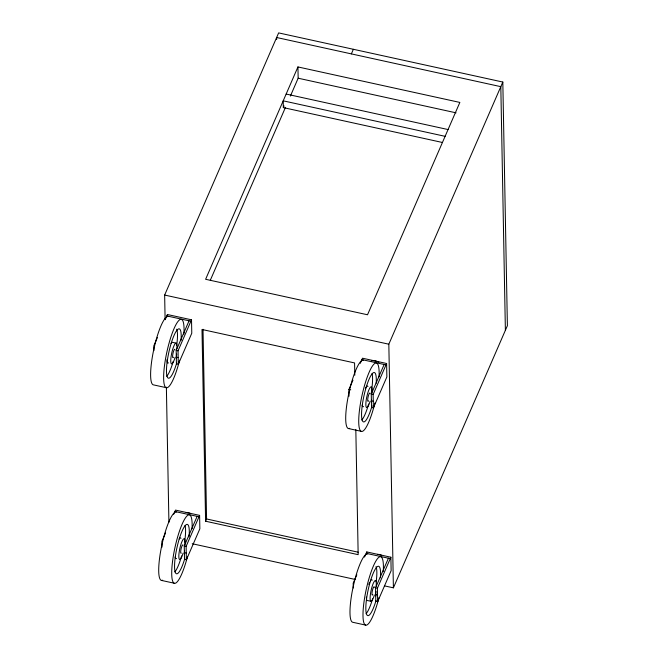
<?xml version="1.0" encoding="UTF-8"?>
<svg xmlns="http://www.w3.org/2000/svg" width="658" height="658" viewBox="0 0 658 658"><rect width="100%" height="100%" fill="white"/><g stroke="black" fill="none" stroke-linecap="round" stroke-linejoin="round"><path stroke-width="0.99" d="M165.109 319.624L164.648 295.055L278.638 32.9L502.819 82.044L507.392 325.677L393.402 587.833L384.395 585.859M157.476 337.398L153.824 345.804L153.914 350.599M165.191 319.656L167.42 314.524L191.519 319.813L191.774 333.244L178.293 364.244L176.434 363.833L176.188 350.401L189.06 320.8M297.942 66.935L205.617 279.28L367.518 314.771L459.852 102.426L297.942 66.935L298.156 78.212L290.392 96.068M442.242 142.441L283.327 107.599L284.067 105.905M178.293 364.244L178.038 350.813L191.519 319.813M210.321 280.226L285.49 107.344M351.364 53.89L353.362 49.284M165.561 532.972L161.909 541.37L162.016 547.127M173.679 514.293L175.505 510.098L199.604 515.379L199.851 528.81L186.37 559.81L184.52 559.407L184.265 545.976L197.137 516.374M186.37 559.81L186.124 546.379L199.604 515.379M355.822 429.575L358.166 554.669L205.6 521.226L206.579 518.965L203.018 329.271M349.036 396.198L348.913 389.487L352.976 380.151M360.28 363.339L362.509 358.207L386.608 363.496L386.863 376.927L373.382 407.927L371.531 407.524L371.276 394.084L384.149 364.483M393.402 587.833L388.829 344.2L502.819 82.044M373.382 407.927L373.127 394.496L386.608 363.496M356.842 574.812L353.181 583.218L353.272 588.013M364.548 557.071L366.786 551.939L390.877 557.227L391.132 570.659L377.651 601.659L375.8 601.256L375.545 587.816L388.417 558.214M377.651 601.659L377.404 588.227L390.877 557.227M176.122 343.131L172.404 342.325A10.627 2.163 -77.7 0 0 171.055 343.435M166.309 387.685L153.289 384.84A34.997 7.131 -77.7 0 1 153.914 348.863A34.997 7.131 -77.7 0 1 168.358 316.49M348.386 428.522L361.398 431.368M370.915 601.297L367.197 600.483A10.627 2.163 -77.7 0 1 366.383 597.061M161.374 580.405L174.395 583.251M365.667 625.1L352.655 622.254A34.997 7.131 -77.7 0 1 353.272 586.286A34.997 7.131 -77.7 0 1 367.715 553.904M298.156 78.212L456.068 112.831M286.148 94.053L448.057 129.552M445.112 136.329L283.203 100.83L283.327 107.599M164.648 295.055L388.829 344.2M166.811 315.922L190.91 321.203M361.908 359.605L385.999 364.894M176.188 350.401L178.038 350.813M371.276 394.084L373.127 394.496M348.913 389.487L350.772 389.89M176.311 357.121L178.162 357.524M371.4 400.804L373.259 401.207M174.896 511.496L198.996 516.777M366.177 553.337L390.276 558.626M206.579 518.965L358.141 552.194M192.235 543.73L355.369 579.492M184.265 545.976L186.124 546.379M375.545 587.816L377.404 588.227M375.677 594.536L377.528 594.939M184.396 552.687L186.247 553.098M505.385 330.283L500.812 86.659L276.631 37.506L276.673 39.554M366.786 551.939L366.819 553.863M354.802 375.233L354.572 362.928L201.998 329.477L205.6 521.226M167.42 314.524L167.453 316.449M166.375 387.184L168.917 522.304M162.691 580.2A34.997 7.131 -77.7 0 1 161.366 547.431A34.997 7.131 -77.7 0 1 176.434 512.056M185.021 525.528A25.259 5.149 -77.7 0 1 184.594 542.093M181.616 555.903A25.259 5.149 -77.7 0 1 174.798 571.892M187.415 556.791A34.997 7.131 -77.7 0 1 172.256 579.69A34.997 7.131 -77.7 0 1 180.95 527.042A34.997 7.131 -77.7 0 1 192.046 528.777M179.132 539.009A10.627 2.163 -77.7 0 1 180.958 538.384M176.541 558.428A10.627 2.163 -77.7 0 1 175.176 556.981M186.247 512.5A7.781 5.099 23.5 0 1 190.088 513.339M184.75 558.732A25.259 5.149 -77.7 0 1 174.658 569.186A25.259 5.149 -77.7 0 1 182.241 530.718A25.259 5.149 -77.7 0 1 189.052 536.92M183.113 553.139A10.627 2.163 -77.7 0 1 178.836 557.079A10.627 2.163 -77.7 0 1 182.505 540.432A10.627 2.163 -77.7 0 1 184.676 546.041M181.254 553.172A4.277 0.872 -77.7 0 1 181.082 548.862A4.277 0.872 -77.7 0 1 183.031 545.104M184.536 553.871A4.277 0.872 -77.7 0 1 184.585 550.762M376.022 566.62A25.259 5.149 -77.7 0 1 376.17 581.869M372.609 598.755A25.259 5.149 -77.7 0 1 366.078 613.741M378.942 597.653A34.997 7.131 -77.7 0 1 363.561 621.67A34.997 7.131 -77.7 0 1 372.354 568.57A34.997 7.131 -77.7 0 1 383.269 571.547M370.413 580.858A10.627 2.163 -77.7 0 1 372.231 580.233M368.809 584.452A10.627 2.163 -77.7 0 1 369.615 582.388M377.528 554.34A7.781 5.099 23.5 0 1 381.369 555.188M376.031 600.573A25.259 5.149 -77.7 0 1 365.955 611.241A25.259 5.149 -77.7 0 1 373.308 573.052A25.259 5.149 -77.7 0 1 380.406 577.839M374.394 594.98A10.627 2.163 -77.7 0 1 370.141 599.29A10.627 2.163 -77.7 0 1 373.423 583.004A10.627 2.163 -77.7 0 1 376.162 586.212M372.823 594.651A4.277 0.872 -77.7 0 1 372.354 590.703A4.277 0.872 -77.7 0 1 374.418 587.413M375.998 595.918A4.277 0.872 -77.7 0 1 376.08 591.517M349.702 428.317A34.997 7.131 -77.7 0 1 348.37 395.54A34.997 7.131 -77.7 0 1 363.446 360.173M372.025 373.637A25.259 5.149 -77.7 0 1 371.433 391.247M368.62 404.012A25.259 5.149 -77.7 0 1 361.81 420.01M374.92 402.943A34.997 7.131 -77.7 0 1 359.4 428.383A34.997 7.131 -77.7 0 1 367.764 375.669A34.997 7.131 -77.7 0 1 379.049 376.894M365.346 388.656A10.627 2.163 -77.7 0 1 367.962 386.501M363.545 406.545A10.627 2.163 -77.7 0 1 362.18 405.089M371.474 360.757A7.781 5.099 23.5 0 1 378.893 362.385M372.058 405.838A25.259 5.149 -77.7 0 1 361.752 418.11A25.259 5.149 -77.7 0 1 368.71 380.085A25.259 5.149 -77.7 0 1 376.195 383.203M370.117 401.248A10.627 2.163 -77.7 0 1 365.848 405.188A10.627 2.163 -77.7 0 1 369.516 388.549A10.627 2.163 -77.7 0 1 371.68 394.158M368.554 400.919A4.277 0.872 -77.7 0 1 368.085 396.971A4.277 0.872 -77.7 0 1 370.15 393.69M371.54 401.98A4.277 0.872 -77.7 0 1 371.457 399.908M176.665 329.197A25.259 5.149 -77.7 0 1 176.665 345.483M173.243 361.341A25.259 5.149 -77.7 0 1 166.713 376.318M179.585 360.239A34.997 7.131 -77.7 0 1 164.204 384.247A34.997 7.131 -77.7 0 1 172.996 331.155A34.997 7.131 -77.7 0 1 183.903 334.124M168.456 362.854A10.627 2.163 -77.7 0 1 167.017 359.646M176.665 363.158A25.259 5.149 -77.7 0 1 166.597 373.826A25.259 5.149 -77.7 0 1 173.942 335.638A25.259 5.149 -77.7 0 1 181.04 340.425M175.028 357.565A10.627 2.163 -77.7 0 1 170.776 361.875A10.627 2.163 -77.7 0 1 174.066 345.59A10.627 2.163 -77.7 0 1 176.796 348.789M173.465 357.236A4.277 0.872 -77.7 0 1 172.881 353.839A4.277 0.872 -77.7 0 1 174.946 349.53M176.64 358.495A4.277 0.872 -77.7 0 1 176.714 354.103"/></g></svg>
